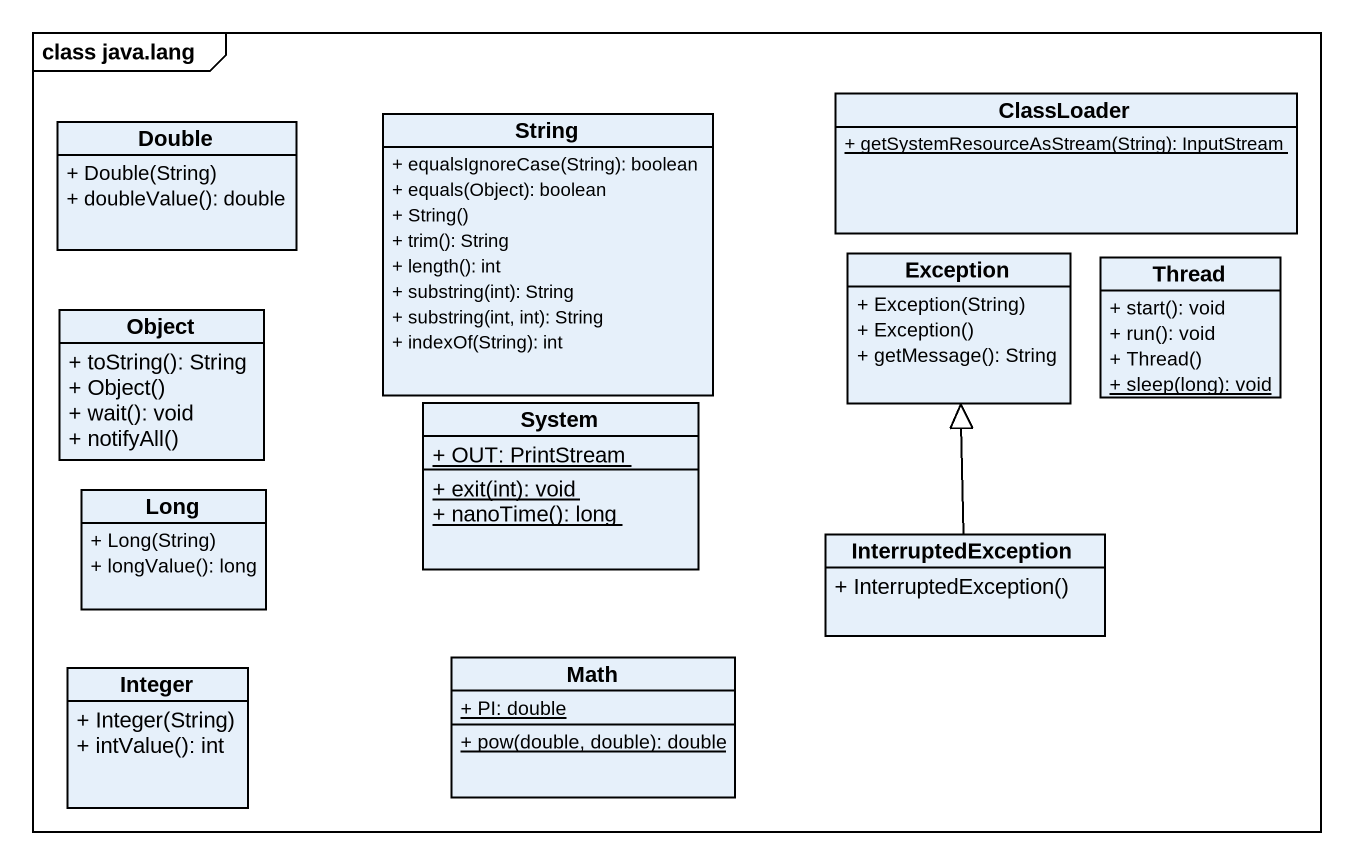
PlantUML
@startuml
mainframe class java.lang
hide circle
hide empty members
skinparam classAttributeIconSize 0
class String {
  + equalsIgnoreCase(String): boolean
  + equals(Object): boolean
  + String()
  + trim(): String
  + length(): int
  + substring(int): String
  + substring(int, int): String
  + indexOf(String): int
}
class ClassLoader {
  {static} + getSystemResourceAsStream(String): InputStream
}
class Double {
  + Double(String)
  + doubleValue(): double
}
class "Exception" as Exception_ {
  + Exception(String)
  + Exception()
  + getMessage(): String
}
class Thread {
  + start(): void
  + run(): void
  + Thread()
  {static} + sleep(long): void
}
class "Object" as Object_ {
  + toString(): String
  + Object()
  + wait(): void
  + notifyAll()
}
class System {
  {static} + OUT: PrintStream
  {static} + exit(int): void
  {static} + nanoTime(): long
}
class Long {
  + Long(String)
  + longValue(): long
}
class InterruptedException {
  + InterruptedException()
}
class Math {
  {static} + PI: double
  {static} + pow(double, double): double
}
class Integer {
  + Integer(String)
  + intValue(): int
}
InterruptedException -up-|> Exception_
@enduml
